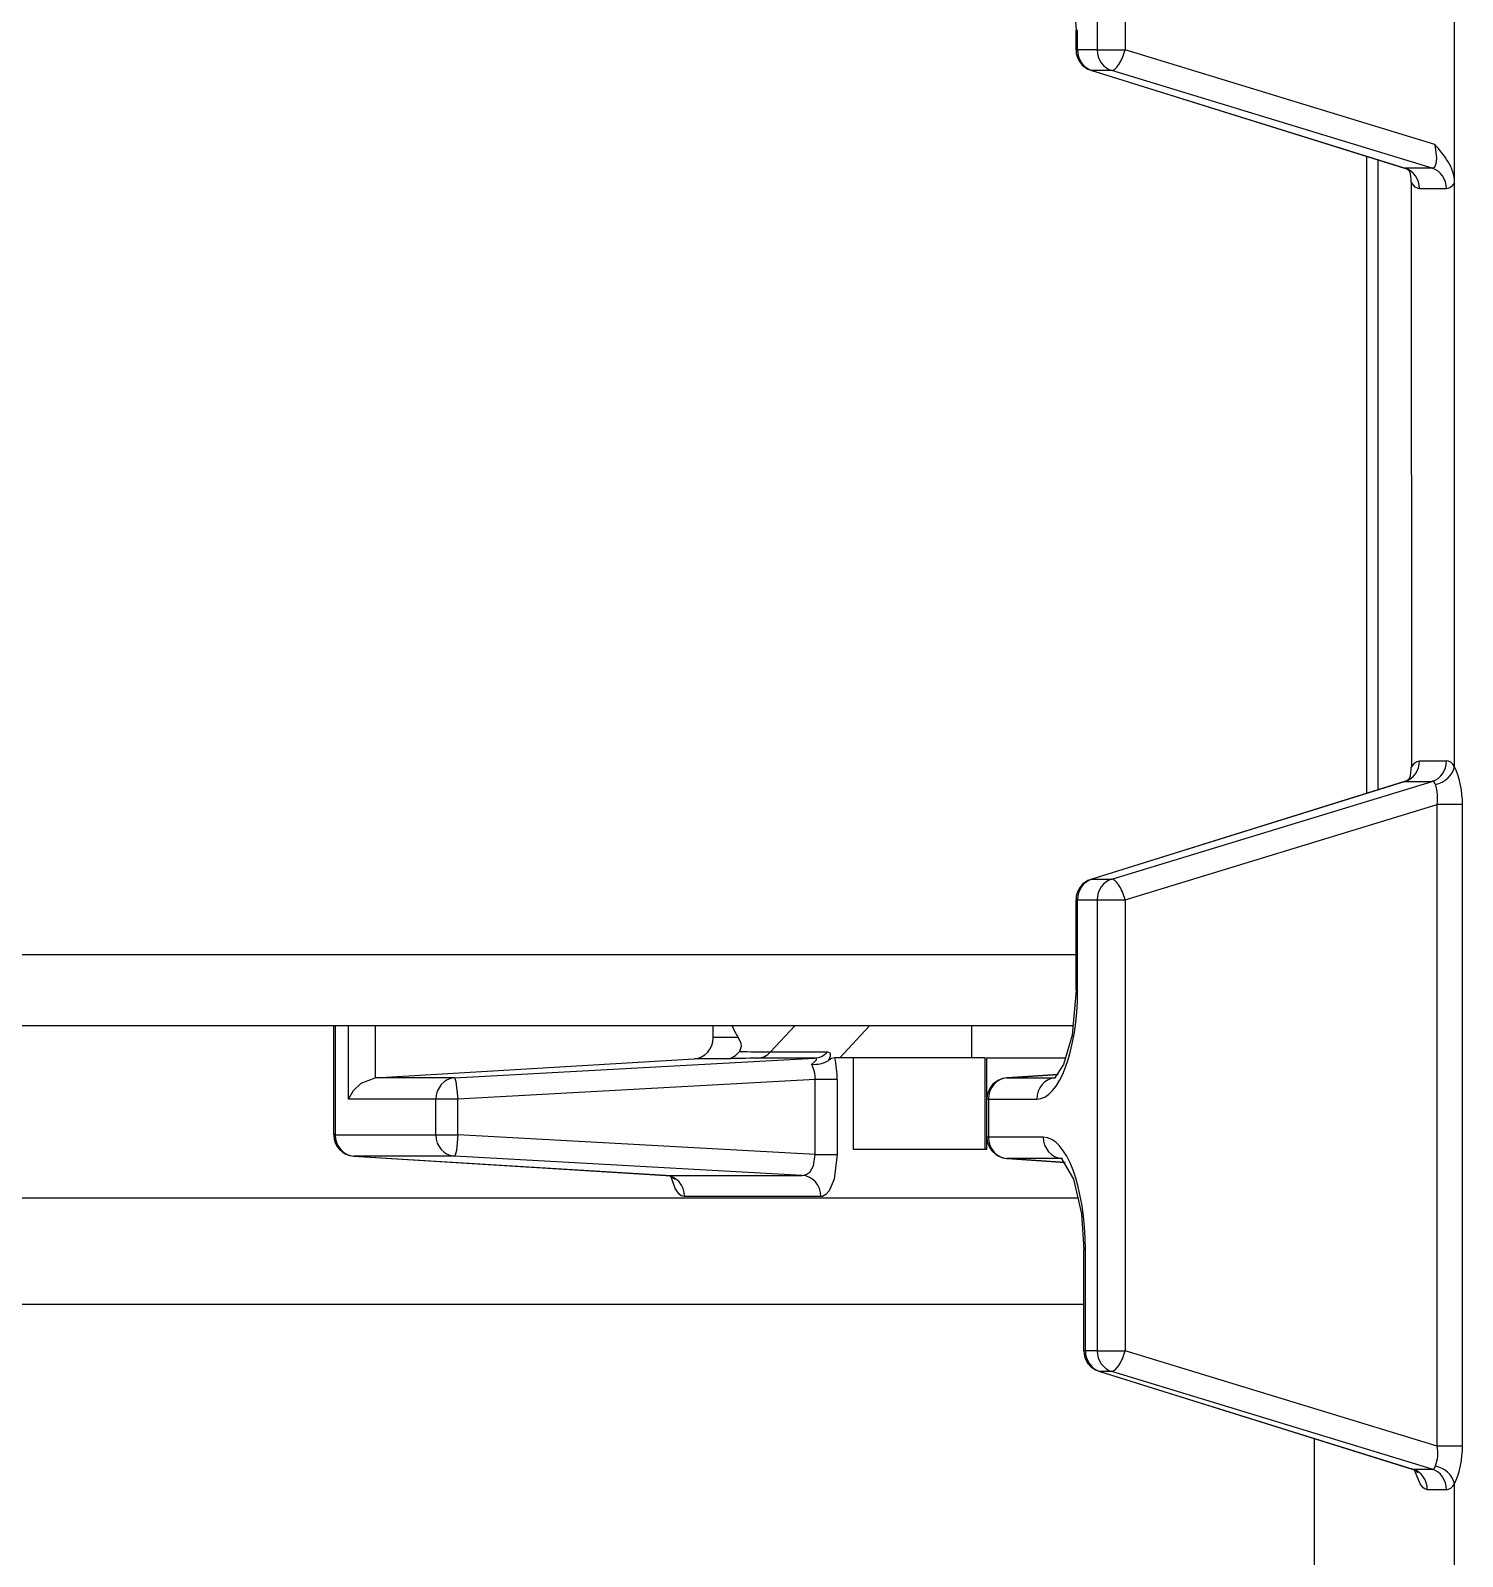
# Model space of a CAD drawing. Header units: inches. Extents: x 47316 to 59086, y 3141 to 11743.
# Drawn here: x 51905.67 to 51913.76, y 9000.97 to 9009.59 of the extents above; entities that cross this region are included whole.
import ezdxf

# ---------------------------------------------------------------- set-up
doc = ezdxf.new("R2010")
doc.units = ezdxf.units.IN
doc.header["$MEASUREMENT"] = 0
doc.layers.add('___SHELL', color=7, linetype='Continuous')

msp = doc.modelspace()

# ---------------------------------------------------------------- linework, layer by layer
at = {"layer": '___SHELL', "color": 0, "linetype": 'ByBlock', "lineweight": -2, "ltscale": 0.244574}
msp.add_line((51913.7191, 9008.7324), (51913.7191, 9012.6621), dxfattribs=at)
at = {"layer": '___SHELL', "color": 0, "linetype": 'ByBlock', "lineweight": -2, "ltscale": 0.151157}
for p, q in [((51911.7001, 9011.9117), (51911.7001, 9009.483)), ((51911.857, 9011.9117), (51911.857, 9009.483))]:
    msp.add_line(p, q, dxfattribs=at)
at = {"layer": '___SHELL', "color": 0, "linetype": 'ByBlock', "lineweight": -2}
for p, q in [((51911.5589, 9009.9176), (51911.5799, 9009.5927)), ((51913.6074, 9008.9487), (51913.6165, 9008.8706)), ((51913.6131, 9008.8395), (51913.6075, 9008.8245)), ((51913.6165, 9008.8706), (51913.6131, 9008.8395)), ((51913.5966, 9008.8148), (51913.5927, 9008.8142)), ((51913.6036, 9008.8192), (51913.5966, 9008.8148)), ((51913.6075, 9008.8245), (51913.6036, 9008.8192)), ((51913.4968, 9008.7078), (51913.4749, 9008.7347)), ((51913.5128, 9008.6993), (51913.4968, 9008.7078)), ((51913.5212, 9008.6983), (51913.5128, 9008.6993)), ((51913.6881, 9008.7014), (51913.674, 9008.6983)), ((51913.6993, 9008.7086), (51913.6881, 9008.7014)), ((51913.719, 9008.7324), (51913.6993, 9008.7086)), ((51913.4749, 9005.4298), (51913.495, 9005.4552)), ((51913.495, 9005.4552), (51913.5066, 9005.4628)), ((51913.5066, 9005.4628), (51913.5212, 9005.4662)), ((51911.5799, 9004.17), (51911.5574, 9003.9154)), ((51909.6708, 9003.9023), (51909.6849, 9003.8703)), ((51909.6871, 9003.8523), (51909.6777, 9003.8242)), ((51909.6849, 9003.8703), (51909.6871, 9003.8523)), ((51911.5574, 9003.9154), (51911.5096, 9003.7509)), ((51910.0851, 9003.7511), (51910.1065, 9003.7686)), ((51910.109, 9003.7854), (51910.1025, 9003.7858)), ((51910.1065, 9003.7686), (51910.1128, 9003.7764)), ((51910.1114, 9003.7846), (51910.109, 9003.7854)), ((51910.1137, 9003.7827), (51910.1114, 9003.7846)), ((51910.1128, 9003.7764), (51910.114, 9003.7795)), ((51910.1141, 9003.7809), (51910.1137, 9003.7827)), ((51910.114, 9003.7795), (51910.1141, 9003.7809)), ((51910.1752, 9003.8209), (51910.1848, 9003.8189)), ((51910.1899, 9003.7971), (51910.1803, 9003.7735)), ((51910.1848, 9003.8189), (51910.188, 9003.8163)), ((51910.188, 9003.8163), (51910.1905, 9003.8114)), ((51910.1911, 9003.8072), (51910.1899, 9003.7971)), ((51910.1905, 9003.8114), (51910.1911, 9003.8072)), ((51911.5096, 9003.7509), (51911.4581, 9003.6722)), ((51907.5407, 9003.6451), (51907.6185, 9003.6743)), ((51908.0678, 9003.6743), (51908.0687, 9003.6739)), ((51908.0687, 9003.6739), (51908.0705, 9003.6716)), ((51908.0705, 9003.6716), (51908.0761, 9003.6533)), ((51907.468, 9003.554), (51907.4962, 9003.6032)), ((51907.4962, 9003.6032), (51907.5407, 9003.6451)), ((51908.0761, 9003.6533), (51908.0871, 9003.554)), ((51908.0871, 9003.3518), (51908.0784, 9003.2649)), ((51908.0682, 9003.2316), (51908.0678, 9003.2314)), ((51908.0691, 9003.2323), (51908.0682, 9003.2316)), ((51908.0701, 9003.2335), (51908.0691, 9003.2323)), ((51908.072, 9003.2375), (51908.0701, 9003.2335)), ((51908.0784, 9003.2649), (51908.072, 9003.2375)), ((51910.0967, 9003.1777), (51910.1055, 9003.2412)), ((51910.2303, 9003.2412), (51910.2128, 9003.1016)), ((51910.0768, 9003.144), (51910.0967, 9003.1777)), ((51911.4961, 9003.2213), (51911.5653, 9003.1019)), ((51909.3148, 9003.0496), (51909.2916, 9003.1162)), ((51910.0325, 9003.1238), (51910.0559, 9003.1287)), ((51910.0559, 9003.1287), (51910.0768, 9003.144)), ((51910.2128, 9003.1016), (51910.1844, 9003.0355)), ((51911.5653, 9003.1019), (51911.6106, 9002.9059)), ((51909.3371, 9003.018), (51909.3148, 9003.0496)), ((51909.3492, 9003.0088), (51909.3371, 9003.018)), ((51909.368, 9003.0035), (51909.3492, 9003.0088)), ((51910.1477, 9003.0048), (51910.1379, 9003.0035)), ((51910.1669, 9003.0154), (51910.1477, 9003.0048)), ((51910.1844, 9003.0355), (51910.1669, 9003.0154)), ((51911.6106, 9002.9059), (51911.6239, 9002.7038)), ((51912.9256, 9001.637), (51912.9256, 8993.2019)), ((51913.5246, 9001.38), (51913.4929, 9001.4584)), ((51913.5927, 9001.4634), (51913.5994, 9001.4651)), ((51913.5994, 9001.4651), (51913.6034, 9001.4681)), ((51913.6034, 9001.4681), (51913.6112, 9001.4814)), ((51913.5416, 9001.3587), (51913.5246, 9001.38)), ((51913.5508, 9001.3517), (51913.5416, 9001.3587)), ((51913.5652, 9001.3474), (51913.5508, 9001.3517))]:
    msp.add_line(p, q, dxfattribs=at)
at = {"layer": '___SHELL', "color": 0, "linetype": 'ByBlock', "lineweight": -2, "ltscale": 0.000546265}
for p, q in [((51911.5887, 9009.5927), (51911.5799, 9009.5927)), ((51911.5887, 9009.483), (51911.5799, 9009.483)), ((51911.5887, 9004.6814), (51911.5799, 9004.6814)), ((51911.5887, 9004.17), (51911.5799, 9004.17)), ((51911.0848, 9003.554), (51911.076, 9003.554)), ((51907.394, 9003.3518), (51907.3853, 9003.3518)), ((51911.0848, 9003.3399), (51911.076, 9003.3399)), ((51911.6327, 9002.7038), (51911.6239, 9002.7038)), ((51911.6327, 9002.1322), (51911.6239, 9002.1322))]:
    msp.add_line(p, q, dxfattribs=at)
at = {"layer": '___SHELL', "color": 0, "linetype": 'ByBlock', "lineweight": -2, "ltscale": 0.006827}
for p, q in [((51911.5799, 9009.483), (51911.5799, 9009.5927)), ((51911.5887, 9009.483), (51911.5887, 9009.5927))]:
    msp.add_line(p, q, dxfattribs=at)
at = {"layer": '___SHELL', "color": 0, "linetype": 'ByBlock', "lineweight": -2, "ltscale": 0.006934}
for p, q in [((51911.7001, 9009.483), (51911.5887, 9009.483)), ((51911.7814, 9009.3671), (51911.67, 9009.3671)), ((51911.67, 9004.7973), (51911.7814, 9004.7973)), ((51911.5887, 9004.6814), (51911.7001, 9004.6814))]:
    msp.add_line(p, q, dxfattribs=at)
at = {"layer": '___SHELL', "color": 0, "linetype": 'ByBlock', "lineweight": -2, "ltscale": 0.009763}
for p, q in [((51911.7001, 9009.483), (51911.857, 9009.483)), ((51911.7001, 9004.6814), (51911.857, 9004.6814)), ((51911.7001, 9002.1322), (51911.857, 9002.1322))]:
    msp.add_line(p, q, dxfattribs=at)
at = {"layer": '___SHELL', "color": 0, "linetype": 'ByBlock', "lineweight": -2, "ltscale": 0.113907}
msp.add_line((51913.6074, 9008.9487), (51911.857, 9009.483), dxfattribs=at)
at = {"layer": '___SHELL', "color": 0, "linetype": 'ByBlock', "lineweight": -2, "ltscale": 0.115467}
for p, q in [((51911.6644, 9009.368), (51913.4353, 9008.8148)), ((51911.7085, 9002.0172), (51913.4794, 9001.464))]:
    msp.add_line(p, q, dxfattribs=at)
at = {"layer": '___SHELL', "color": 0, "linetype": 'ByBlock', "lineweight": -2, "ltscale": 0.115403}
for p, q in [((51911.67, 9009.3671), (51913.4399, 9008.8142)), ((51913.4399, 9005.3502), (51911.67, 9004.7973))]:
    msp.add_line(p, q, dxfattribs=at)
at = {"layer": '___SHELL', "color": 0, "linetype": 'ByBlock', "lineweight": -2, "ltscale": 0.117867}
for p, q in [((51913.5927, 9008.8142), (51911.7814, 9009.3671)), ((51911.7814, 9004.7973), (51913.5927, 9005.3502))]:
    msp.add_line(p, q, dxfattribs=at)
at = {"layer": '___SHELL', "color": 0, "linetype": 'ByBlock', "lineweight": -2, "ltscale": 0.223883}
msp.add_line((51913.2241, 9005.2836), (51913.2241, 9008.8808), dxfattribs=at)
at = {"layer": '___SHELL', "color": 0, "linetype": 'ByBlock', "lineweight": -2, "ltscale": 0.221399}
msp.add_line((51913.288, 9005.3036), (51913.288, 9008.8609), dxfattribs=at)
at = {"layer": '___SHELL', "color": 0, "linetype": 'ByBlock', "lineweight": -2, "ltscale": 0.000274064}
msp.add_line((51913.4355, 9008.8148), (51913.4399, 9008.8142), dxfattribs=at)
at = {"layer": '___SHELL', "color": 0, "linetype": 'ByBlock', "lineweight": -2, "ltscale": 0.009512}
for p, q in [((51913.5927, 9008.8142), (51913.4399, 9008.8142)), ((51913.674, 9008.6983), (51913.5212, 9008.6983)), ((51913.5212, 9005.4662), (51913.674, 9005.4662)), ((51913.4399, 9005.3502), (51913.5927, 9005.3502))]:
    msp.add_line(p, q, dxfattribs=at)
at = {"layer": '___SHELL', "color": 0, "linetype": 'ByBlock', "lineweight": -2, "ltscale": 0.205707}
msp.add_line((51913.4748, 9008.7349), (51913.4749, 9005.4298), dxfattribs=at)
at = {"layer": '___SHELL', "color": 0, "linetype": 'ByBlock', "lineweight": -2, "ltscale": 0.205374}
msp.add_line((51913.7191, 9005.4326), (51913.719, 9008.7324), dxfattribs=at)
at = {"layer": '___SHELL', "color": 0, "linetype": 'ByBlock', "lineweight": -2, "ltscale": 0.11547}
msp.add_line((51913.4354, 9005.3496), (51911.6644, 9004.7964), dxfattribs=at)
at = {"layer": '___SHELL', "color": 0, "linetype": 'ByBlock', "lineweight": -2, "ltscale": 0.000283551}
msp.add_line((51913.4354, 9005.3496), (51913.4399, 9005.3502), dxfattribs=at)
at = {"layer": '___SHELL', "color": 0, "linetype": 'ByBlock', "lineweight": -2, "ltscale": 0.114756}
for p, q in [((51911.857, 9004.6814), (51913.6205, 9005.2197)), ((51913.6205, 9001.5939), (51911.857, 9002.1322))]:
    msp.add_line(p, q, dxfattribs=at)
at = {"layer": '___SHELL', "color": 0, "linetype": 'ByBlock', "lineweight": -2, "ltscale": 0.008926}
for p, q in [((51913.7639, 9005.2197), (51913.6205, 9005.2197)), ((51913.7639, 9001.5939), (51913.6205, 9001.5939))]:
    msp.add_line(p, q, dxfattribs=at)
at = {"layer": '___SHELL', "color": 0, "linetype": 'ByBlock', "lineweight": -2, "ltscale": 0.225662}
for p, q in [((51913.6205, 9001.5939), (51913.6205, 9005.2197)), ((51913.7639, 9001.5939), (51913.7639, 9005.2197))]:
    msp.add_line(p, q, dxfattribs=at)
at = {"layer": '___SHELL', "color": 0, "linetype": 'ByBlock', "lineweight": -2, "ltscale": 0.03183}
for p, q in [((51911.5799, 9004.17), (51911.5799, 9004.6814)), ((51911.5887, 9004.17), (51911.5887, 9004.6814))]:
    msp.add_line(p, q, dxfattribs=at)
at = {"layer": '___SHELL', "color": 0, "linetype": 'ByBlock', "lineweight": -2, "ltscale": 0.158658}
for p, q in [((51911.7001, 9004.6814), (51911.7001, 9002.1322)), ((51911.857, 9004.6814), (51911.857, 9002.1322))]:
    msp.add_line(p, q, dxfattribs=at)
at = {"layer": '___SHELL', "color": 0, "linetype": 'ByBlock', "lineweight": -2, "ltscale": 0.463251}
msp.add_line((51904.1367, 9004.3708), (51911.5799, 9004.3708), dxfattribs=at)
at = {"layer": '___SHELL', "color": 0, "linetype": 'ByBlock', "lineweight": -2, "ltscale": 0.471762}
msp.add_line((51911.5662, 9003.9691), (51903.9862, 9003.9691), dxfattribs=at)
at = {"layer": '___SHELL', "color": 0, "linetype": 'ByBlock', "lineweight": -2, "ltscale": 0.038425}
for p, q in [((51907.3853, 9003.3518), (51907.3853, 9003.9691)), ((51907.394, 9003.9691), (51907.394, 9003.3518))]:
    msp.add_line(p, q, dxfattribs=at)
at = {"layer": '___SHELL', "color": 0, "linetype": 'ByBlock', "lineweight": -2, "ltscale": 0.025836}
msp.add_line((51907.468, 9003.554), (51907.468, 9003.9691), dxfattribs=at)
at = {"layer": '___SHELL', "color": 0, "linetype": 'ByBlock', "lineweight": -2, "ltscale": 0.01835}
msp.add_line((51907.6185, 9003.9691), (51907.6185, 9003.6743), dxfattribs=at)
at = {"layer": '___SHELL', "color": 0, "linetype": 'ByBlock', "lineweight": -2, "ltscale": 0.004163}
msp.add_line((51909.5297, 9003.9023), (51909.5297, 9003.9691), dxfattribs=at)
at = {"layer": '___SHELL', "color": 0, "linetype": 'ByBlock', "lineweight": -2, "ltscale": 0.012581}
msp.add_line((51909.9907, 9003.9691), (51909.8533, 9003.8209), dxfattribs=at)
at = {"layer": '___SHELL', "color": 0, "linetype": 'ByBlock', "lineweight": -2, "ltscale": 0.015341}
msp.add_line((51910.4121, 9003.9691), (51910.2445, 9003.7884), dxfattribs=at)
at = {"layer": '___SHELL', "color": 0, "linetype": 'ByBlock', "lineweight": -2, "ltscale": 0.011249}
msp.add_line((51910.9894, 9003.9691), (51910.9894, 9003.7884), dxfattribs=at)
at = {"layer": '___SHELL', "color": 0, "linetype": 'ByBlock', "lineweight": -2, "ltscale": 0.00878}
msp.add_line((51909.6708, 9003.9023), (51909.5297, 9003.9023), dxfattribs=at)
at = {"layer": '___SHELL', "color": 0, "linetype": 'ByBlock', "lineweight": -2, "ltscale": 0.11244}
msp.add_line((51907.6185, 9003.6743), (51909.4219, 9003.782), dxfattribs=at)
at = {"layer": '___SHELL', "color": 0, "linetype": 'ByBlock', "lineweight": -2, "ltscale": 0.126829}
msp.add_line((51908.0678, 9003.6743), (51910.1025, 9003.7858), dxfattribs=at)
at = {"layer": '___SHELL', "color": 0, "linetype": 'ByBlock', "lineweight": -2, "ltscale": 0.011429}
msp.add_line((51909.6055, 9003.782), (51909.4219, 9003.782), dxfattribs=at)
at = {"layer": '___SHELL', "color": 0, "linetype": 'ByBlock', "lineweight": -2, "ltscale": 0.020038}
msp.add_line((51910.1025, 9003.7858), (51909.7806, 9003.7858), dxfattribs=at)
at = {"layer": '___SHELL', "color": 0, "linetype": 'ByBlock', "lineweight": -2, "ltscale": 0.020035}
msp.add_line((51909.8533, 9003.8209), (51910.1752, 9003.8209), dxfattribs=at)
at = {"layer": '___SHELL', "color": 0, "linetype": 'ByBlock', "lineweight": -2, "ltscale": 0.001718}
msp.add_line((51910.2445, 9003.7884), (51910.2169, 9003.7884), dxfattribs=at)
at = {"layer": '___SHELL', "color": 0, "linetype": 'ByBlock', "lineweight": -2, "ltscale": 0.004822}
msp.add_line((51910.322, 9003.7884), (51910.2445, 9003.7884), dxfattribs=at)
at = {"layer": '___SHELL', "color": 0, "linetype": 'ByBlock', "lineweight": -2, "ltscale": 0.0323}
for p, q in [((51910.322, 9003.2694), (51910.322, 9003.7884)), ((51911.0668, 9003.2694), (51911.0668, 9003.7884)), ((51911.0743, 9003.7884), (51911.0743, 9003.2694))]:
    msp.add_line(p, q, dxfattribs=at)
at = {"layer": '___SHELL', "color": 0, "linetype": 'ByBlock', "lineweight": -2, "ltscale": 0.046359}
msp.add_line((51911.0668, 9003.7884), (51910.322, 9003.7884), dxfattribs=at)
at = {"layer": '___SHELL', "color": 0, "linetype": 'ByBlock', "lineweight": -2, "ltscale": 0.028}
msp.add_line((51911.0743, 9003.7884), (51911.5242, 9003.7884), dxfattribs=at)
at = {"layer": '___SHELL', "color": 0, "linetype": 'ByBlock', "lineweight": -2, "ltscale": 0.027963}
msp.add_line((51908.0678, 9003.6743), (51907.6185, 9003.6743), dxfattribs=at)
at = {"layer": '___SHELL', "color": 0, "linetype": 'ByBlock', "lineweight": -2, "ltscale": 0.125811}
for p, q in [((51910.1055, 9003.6646), (51908.0871, 9003.554)), ((51910.1055, 9003.2412), (51908.0871, 9003.3518))]:
    msp.add_line(p, q, dxfattribs=at)
at = {"layer": '___SHELL', "color": 0, "linetype": 'ByBlock', "lineweight": -2, "ltscale": 0.026352}
for p, q in [((51910.1055, 9003.2412), (51910.1055, 9003.6646)), ((51910.2303, 9003.6646), (51910.2303, 9003.2412))]:
    msp.add_line(p, q, dxfattribs=at)
at = {"layer": '___SHELL', "color": 0, "linetype": 'ByBlock', "lineweight": -2, "ltscale": 0.007764}
for p, q in [((51910.2303, 9003.6646), (51910.1055, 9003.6646)), ((51908.0871, 9003.554), (51907.9623, 9003.554)), ((51907.9623, 9003.3518), (51908.0871, 9003.3518)), ((51910.1055, 9003.2412), (51910.2303, 9003.2412))]:
    msp.add_line(p, q, dxfattribs=at)
at = {"layer": '___SHELL', "color": 0, "linetype": 'ByBlock', "lineweight": -2, "ltscale": 0.018112}
msp.add_line((51911.1882, 9003.6743), (51911.4786, 9003.6943), dxfattribs=at)
at = {"layer": '___SHELL', "color": 0, "linetype": 'ByBlock', "lineweight": -2, "ltscale": 0.017987}
msp.add_line((51911.4785, 9003.6942), (51911.1902, 9003.6743), dxfattribs=at)
at = {"layer": '___SHELL', "color": 0, "linetype": 'ByBlock', "lineweight": -2, "ltscale": 0.016855}
msp.add_line((51911.1902, 9003.6743), (51911.461, 9003.6743), dxfattribs=at)
at = {"layer": '___SHELL', "color": 0, "linetype": 'ByBlock', "lineweight": -2, "ltscale": 0.030768}
msp.add_line((51907.9623, 9003.554), (51907.468, 9003.554), dxfattribs=at)
at = {"layer": '___SHELL', "color": 0, "linetype": 'ByBlock', "lineweight": -2, "ltscale": 0.012589}
for p, q in [((51907.9623, 9003.3518), (51907.9623, 9003.554)), ((51908.0871, 9003.3518), (51908.0871, 9003.554))]:
    msp.add_line(p, q, dxfattribs=at)
at = {"layer": '___SHELL', "color": 0, "linetype": 'ByBlock', "lineweight": -2, "ltscale": 0.013327}
for p, q in [((51911.076, 9003.3399), (51911.076, 9003.554)), ((51911.0848, 9003.554), (51911.0848, 9003.3399))]:
    msp.add_line(p, q, dxfattribs=at)
at = {"layer": '___SHELL', "color": 0, "linetype": 'ByBlock', "lineweight": -2, "ltscale": 0.017001}
msp.add_line((51911.0848, 9003.554), (51911.3579, 9003.554), dxfattribs=at)
at = {"layer": '___SHELL', "color": 0, "linetype": 'ByBlock', "lineweight": -2, "ltscale": 0.03537}
msp.add_line((51907.394, 9003.3518), (51907.9623, 9003.3518), dxfattribs=at)
at = {"layer": '___SHELL', "color": 0, "linetype": 'ByBlock', "lineweight": -2, "ltscale": 0.019275}
msp.add_line((51911.3945, 9003.3399), (51911.0848, 9003.3399), dxfattribs=at)
at = {"layer": '___SHELL', "color": 0, "linetype": 'ByBlock', "lineweight": -2, "ltscale": 0.109936}
for p, q in [((51907.4984, 9003.2315), (51909.2615, 9003.1239)), ((51907.4994, 9003.2314), (51909.2625, 9003.1238))]:
    msp.add_line(p, q, dxfattribs=at)
at = {"layer": '___SHELL', "color": 0, "linetype": 'ByBlock', "lineweight": -2, "ltscale": 0.035373}
msp.add_line((51908.0678, 9003.2314), (51907.4994, 9003.2314), dxfattribs=at)
at = {"layer": '___SHELL', "color": 0, "linetype": 'ByBlock', "lineweight": -2, "ltscale": 0.122461}
msp.add_line((51910.0325, 9003.1238), (51908.0678, 9003.2314), dxfattribs=at)
at = {"layer": '___SHELL', "color": 0, "linetype": 'ByBlock', "lineweight": -2, "ltscale": 0.046826}
msp.add_line((51911.0743, 9003.2694), (51910.322, 9003.2694), dxfattribs=at)
at = {"layer": '___SHELL', "color": 0, "linetype": 'ByBlock', "lineweight": -2, "ltscale": 0.020633}
msp.add_line((51911.519, 9003.1969), (51911.1882, 9003.2197), dxfattribs=at)
at = {"layer": '___SHELL', "color": 0, "linetype": 'ByBlock', "lineweight": -2, "ltscale": 0.019272}
msp.add_line((51911.4998, 9003.2196), (51911.1902, 9003.2196), dxfattribs=at)
at = {"layer": '___SHELL', "color": 0, "linetype": 'ByBlock', "lineweight": -2, "ltscale": 0.020508}
msp.add_line((51911.1902, 9003.2196), (51911.5189, 9003.197), dxfattribs=at)
at = {"layer": '___SHELL', "color": 0, "linetype": 'ByBlock', "lineweight": -2, "ltscale": 0.000278313}
msp.add_line((51911.5043, 9003.2193), (51911.4998, 9003.2196), dxfattribs=at)
at = {"layer": '___SHELL', "color": 0, "linetype": 'ByBlock', "lineweight": -2, "ltscale": 0.047919}
for p, q in [((51909.2625, 9003.1238), (51910.0325, 9003.1238)), ((51910.1379, 9003.0035), (51909.368, 9003.0035))]:
    msp.add_line(p, q, dxfattribs=at)
at = {"layer": '___SHELL', "color": 0, "linetype": 'ByBlock', "lineweight": -2, "ltscale": 0.445798}
msp.add_line((51904.4318, 9002.9969), (51911.5946, 9002.9969), dxfattribs=at)
at = {"layer": '___SHELL', "color": 0, "linetype": 'ByBlock', "lineweight": -2, "ltscale": 0.035577}
for p, q in [((51911.6239, 9002.1322), (51911.6239, 9002.7038)), ((51911.6327, 9002.1322), (51911.6327, 9002.7038))]:
    msp.add_line(p, q, dxfattribs=at)
at = {"layer": '___SHELL', "color": 0, "linetype": 'ByBlock', "lineweight": -2, "ltscale": 0.433575}
msp.add_line((51911.6239, 9002.3943), (51904.6575, 9002.3943), dxfattribs=at)
at = {"layer": '___SHELL', "color": 0, "linetype": 'ByBlock', "lineweight": -2, "ltscale": 0.004193}
for p, q in [((51911.7001, 9002.1322), (51911.6327, 9002.1322)), ((51911.7814, 9002.0162), (51911.714, 9002.0162))]:
    msp.add_line(p, q, dxfattribs=at)
at = {"layer": '___SHELL', "color": 0, "linetype": 'ByBlock', "lineweight": -2, "ltscale": 0.115402}
msp.add_line((51911.714, 9002.0162), (51913.4839, 9001.4634), dxfattribs=at)
at = {"layer": '___SHELL', "color": 0, "linetype": 'ByBlock', "lineweight": -2, "ltscale": 0.117866}
msp.add_line((51913.5927, 9001.4634), (51911.7814, 9002.0162), dxfattribs=at)
at = {"layer": '___SHELL', "color": 0, "linetype": 'ByBlock', "lineweight": -2, "ltscale": 0.000273673}
msp.add_line((51913.4795, 9001.4639), (51913.4839, 9001.4634), dxfattribs=at)
at = {"layer": '___SHELL', "color": 0, "linetype": 'ByBlock', "lineweight": -2, "ltscale": 0.006772}
for p, q in [((51913.4839, 9001.4634), (51913.5927, 9001.4634)), ((51913.674, 9001.3474), (51913.5652, 9001.3474))]:
    msp.add_line(p, q, dxfattribs=at)
at = {"layer": '___SHELL', "color": 0, "linetype": 'ByBlock', "lineweight": -2, "ltscale": 0.492831}
msp.add_line((51913.7191, 8993.4624), (51913.7191, 9001.3809), dxfattribs=at)
at = {"layer": '___SHELL', "color": 0, "linetype": 'ByBlock', "lineweight": -2}
for centre, radius, start, end in [((51911.7004, 9009.483), 0.1205, 180, 252.65279), ((51913.118, 9008.4894), 0.6709, 32.64154, 43.18217), ((51913.4881, 9008.7257), 0.2314, 1.73686, 32.80844), ((51913.4168, 9008.7485), 0.0689, 41.47219, 74.26997), ((51913.2626, 9008.7341), 0.2122, 0.22572, 17.42288), ((51913.2614, 9005.4307), 0.2134, 342.55867, 359.68241), ((51913.2315, 9005.22), 0.5323, 359.96919, 23.55946), ((51913.4167, 9005.416), 0.0689, 285.67893, 318.52359), ((51913.3581, 9005.2541), 0.265, 352.53984, 17.16283), ((51911.7004, 9004.6814), 0.1205, 107.3472, 180), ((51909.5966, 9003.8792), 0.0978, 275.23755, 325.88329), ((51909.839, 8997.355), 6.4312, 90.52068, 92.08084), ((51909.9358, 9012.5024), 8.6819, 268.29628, 269.45526), ((51910.0996, 9003.9076), 0.1568, 264.70901, 301.03203), ((51909.9587, 9003.6766), 0.1471, 355.32725, 30.52835), ((51910.2275, 9003.7132), 0.0762, 98.07799, 128.01225), ((51909.6806, 9003.6683), 0.5496, 359.61049, 12.62015), ((51911.1965, 9003.554), 0.1205, 93.93981, 180), ((51907.5057, 9003.3518), 0.1205, 180, 266.50468), ((51911.1965, 9003.3399), 0.1205, 180, 266.06019), ((51909.2591, 9003.0487), 0.075, 44.05723, 88.20412), ((51911.7445, 9002.1322), 0.1205, 180, 252.65279), ((51913.4357, 9001.5531), 0.1893, 337.77539, 12.46222), ((51913.2315, 9001.5936), 0.5323, 336.44054, 0.03081), ((51913.4608, 9001.3976), 0.0689, 41.49033, 74.27108)]:
    msp.add_arc(centre, radius, start, end, dxfattribs=at)
for centre, major_axis, ratio, start_param, end_param in [((51911.7004, 9009.483), (0, 0.1205), 0.927184, 1.570796, 2.865787), ((51911.8118, 9009.483), (0, 0.1205), 0.927184, 1.570796, 2.865787), ((51911.8118, 9009.483), (0.0352, 0.1153), 0.360449, 3.251177, 4.821974), ((51911.7004, 9009.483), (-0.0359, -0.115), 0.410339, 0.000045, 0.1121), ((51913.4094, 9008.6983), (0, 0.1205), 0.927184, 4.712389, 6.007379), ((51913.5623, 9008.6983), (0, 0.1205), 0.927184, 4.712389, 6.007379), ((51913.4094, 9005.4662), (0, -0.1205), 0.927184, 0.275806, 1.570796), ((51913.5623, 9005.4662), (0, -0.1205), 0.927184, 0.275806, 1.570796), ((51913.6074, 9005.4326), (-0.1022, -0.0638), 0.795044, 1.143189, 2.475905), ((51913.6784, 9005.2613), (-0.0052, 0.2049), 0.395083, 5.694536, 6.273155), ((51913.5697, 9005.2392), (0.0263, 0.1107), 0.349352, 5.788199, 6.36601), ((51911.7004, 9004.6814), (0, -0.1205), 0.927184, 3.417399, 4.712389), ((51911.7004, 9004.6814), (-0.0359, 0.115), 0.410339, 6.171085, 6.28314), ((51911.8118, 9004.6814), (0, -0.1205), 0.927184, 3.417399, 4.712389), ((51911.8118, 9004.6814), (-0.0352, 0.1153), 0.360449, 4.602804, 6.173601), ((51911.3579, 9004.17), (0, 0.616), 0.374607, 3.141593, 4.712389), ((51909.8231, 9004.5717), (0, 0.7833), 0.374607, 2.448458, 2.595607), ((51909.4154, 9003.9023), (0, 0.1205), 0.948388, 3.198136, 4.712389), ((51909.7742, 9003.9061), (0, -0.1205), 0.927184, 0.056543, 0.785398), ((51910.0962, 9003.9061), (0, -0.1205), 0.927184, 0.056543, 0.785398), ((51908.0741, 9003.554), (0, 0.1205), 0.927184, 0.056543, 1.570796), ((51911.1965, 9003.554), (0, -0.1205), 0.927184, 3.198136, 4.712389), ((51911.4696, 9003.554), (0, 0.1205), 0.927184, 0.056543, 1.570796), ((51907.5057, 9003.3518), (0, 0.1205), 0.927184, 1.570796, 3.085049), ((51908.0741, 9003.3518), (0, 0.1205), 0.927184, 1.570796, 3.085049), ((51911.1965, 9003.3399), (0, 0.1205), 0.927184, 1.570796, 3.085049), ((51911.5062, 9003.3399), (0, -0.1205), 0.927184, 4.712389, 6.226642), ((51911.3945, 9002.7038), (0, 0.6361), 0.374607, 4.712389, 6.283185), ((51911.4998, 9002.7038), (0, 0.5157), 0.374607, 6.260238, 6.283185), ((51909.2562, 9003.0035), (0, 0.1205), 0.927184, 4.712389, 6.226642), ((51910.0261, 9003.0035), (0, -0.1205), 0.927184, 1.570796, 3.085049), ((51911.7445, 9002.1322), (0, 0.1205), 0.927184, 1.570796, 2.865787), ((51911.8118, 9002.1322), (0, 0.1205), 0.927184, 1.570796, 2.865787), ((51911.8118, 9002.1322), (0.0352, 0.1153), 0.360449, 3.251177, 4.821974), ((51911.7445, 9002.1322), (-0.0359, -0.115), 0.410339, 0.000045, 0.1121), ((51913.4535, 9001.3474), (0, 0.1205), 0.927184, 4.712389, 6.007379), ((51913.5623, 9001.3474), (0, 0.1205), 0.927184, 4.712389, 6.007379), ((51913.6074, 9001.3809), (-0.1022, 0.0638), 0.795044, 3.80728, 5.139996), ((51913.6784, 9001.5524), (0.0052, 0.2049), 0.395074, 3.151621, 3.73202)]:
    msp.add_ellipse(centre, major_axis=major_axis, ratio=ratio, start_param=start_param, end_param=end_param, dxfattribs=at)

doc.saveas('drawing.dxf')
